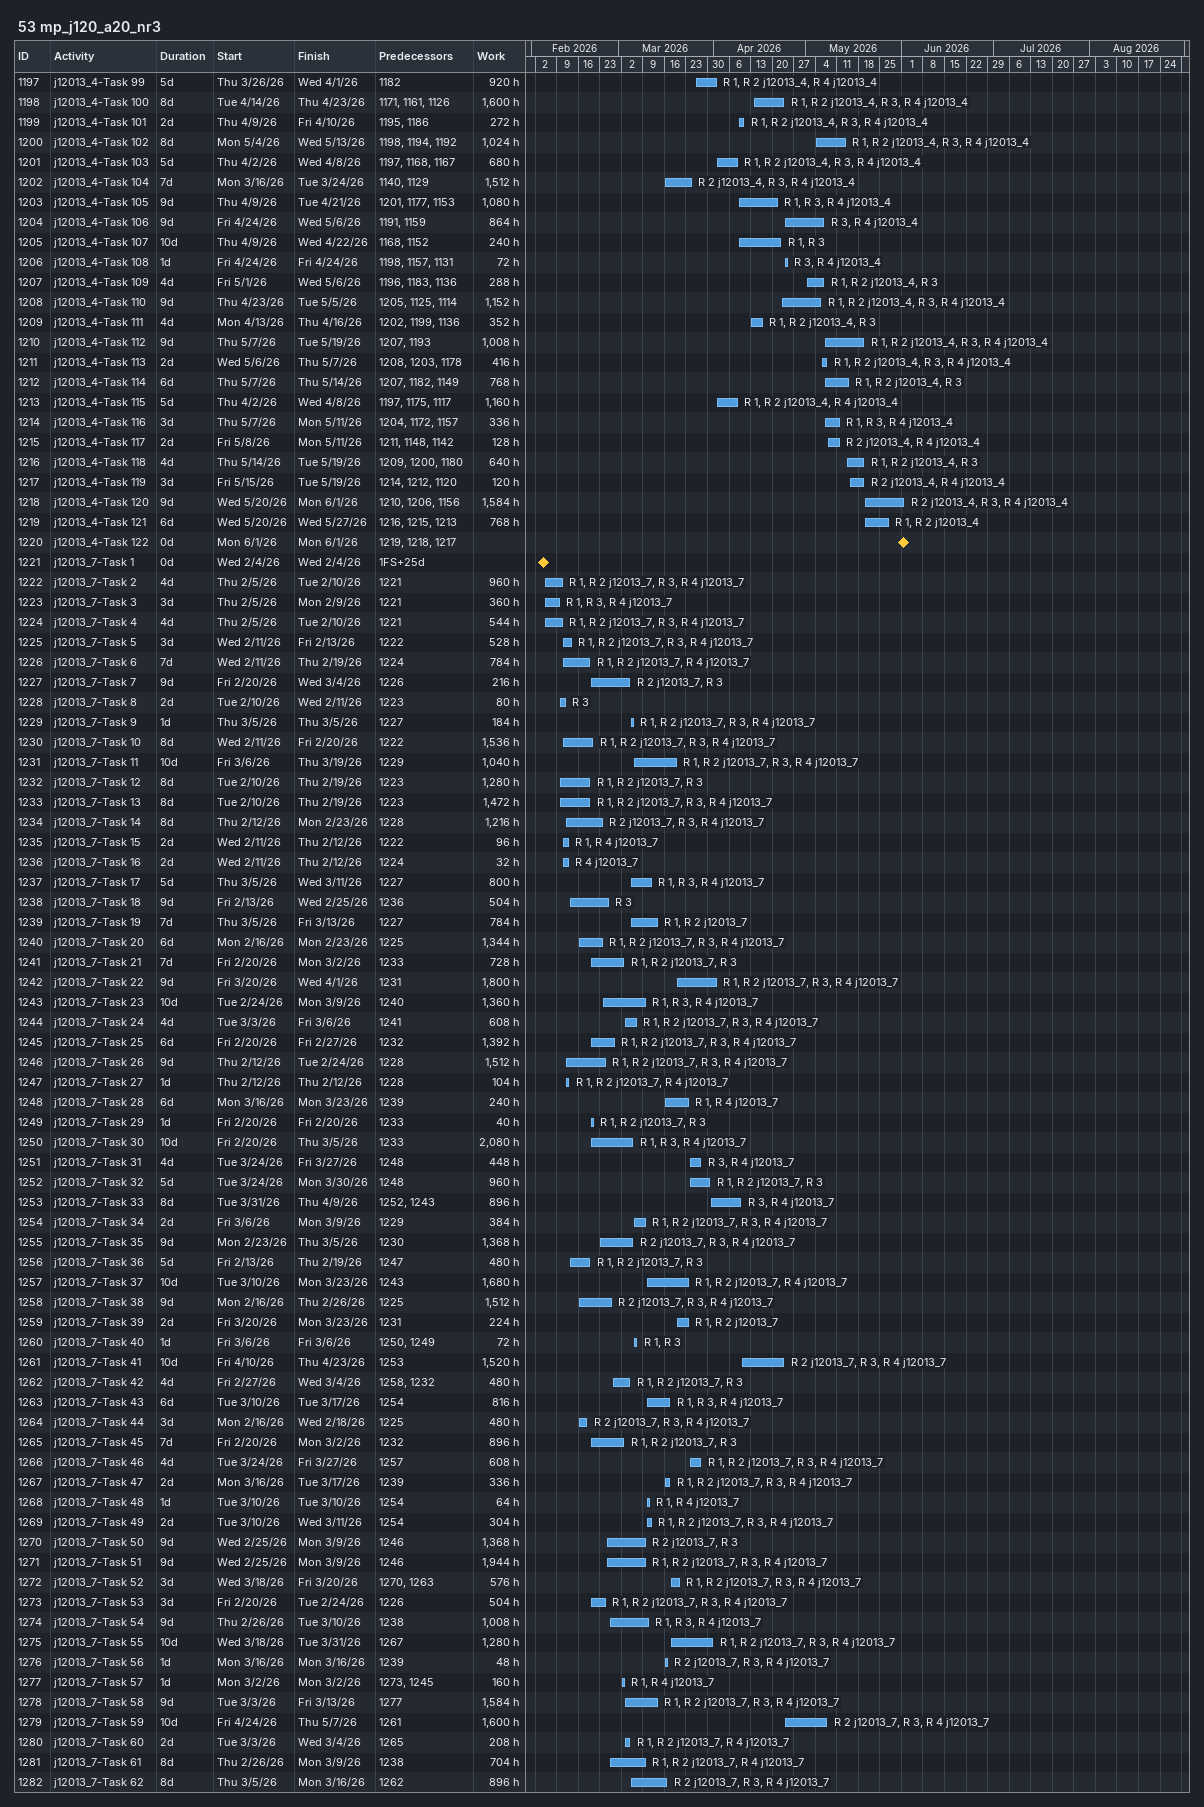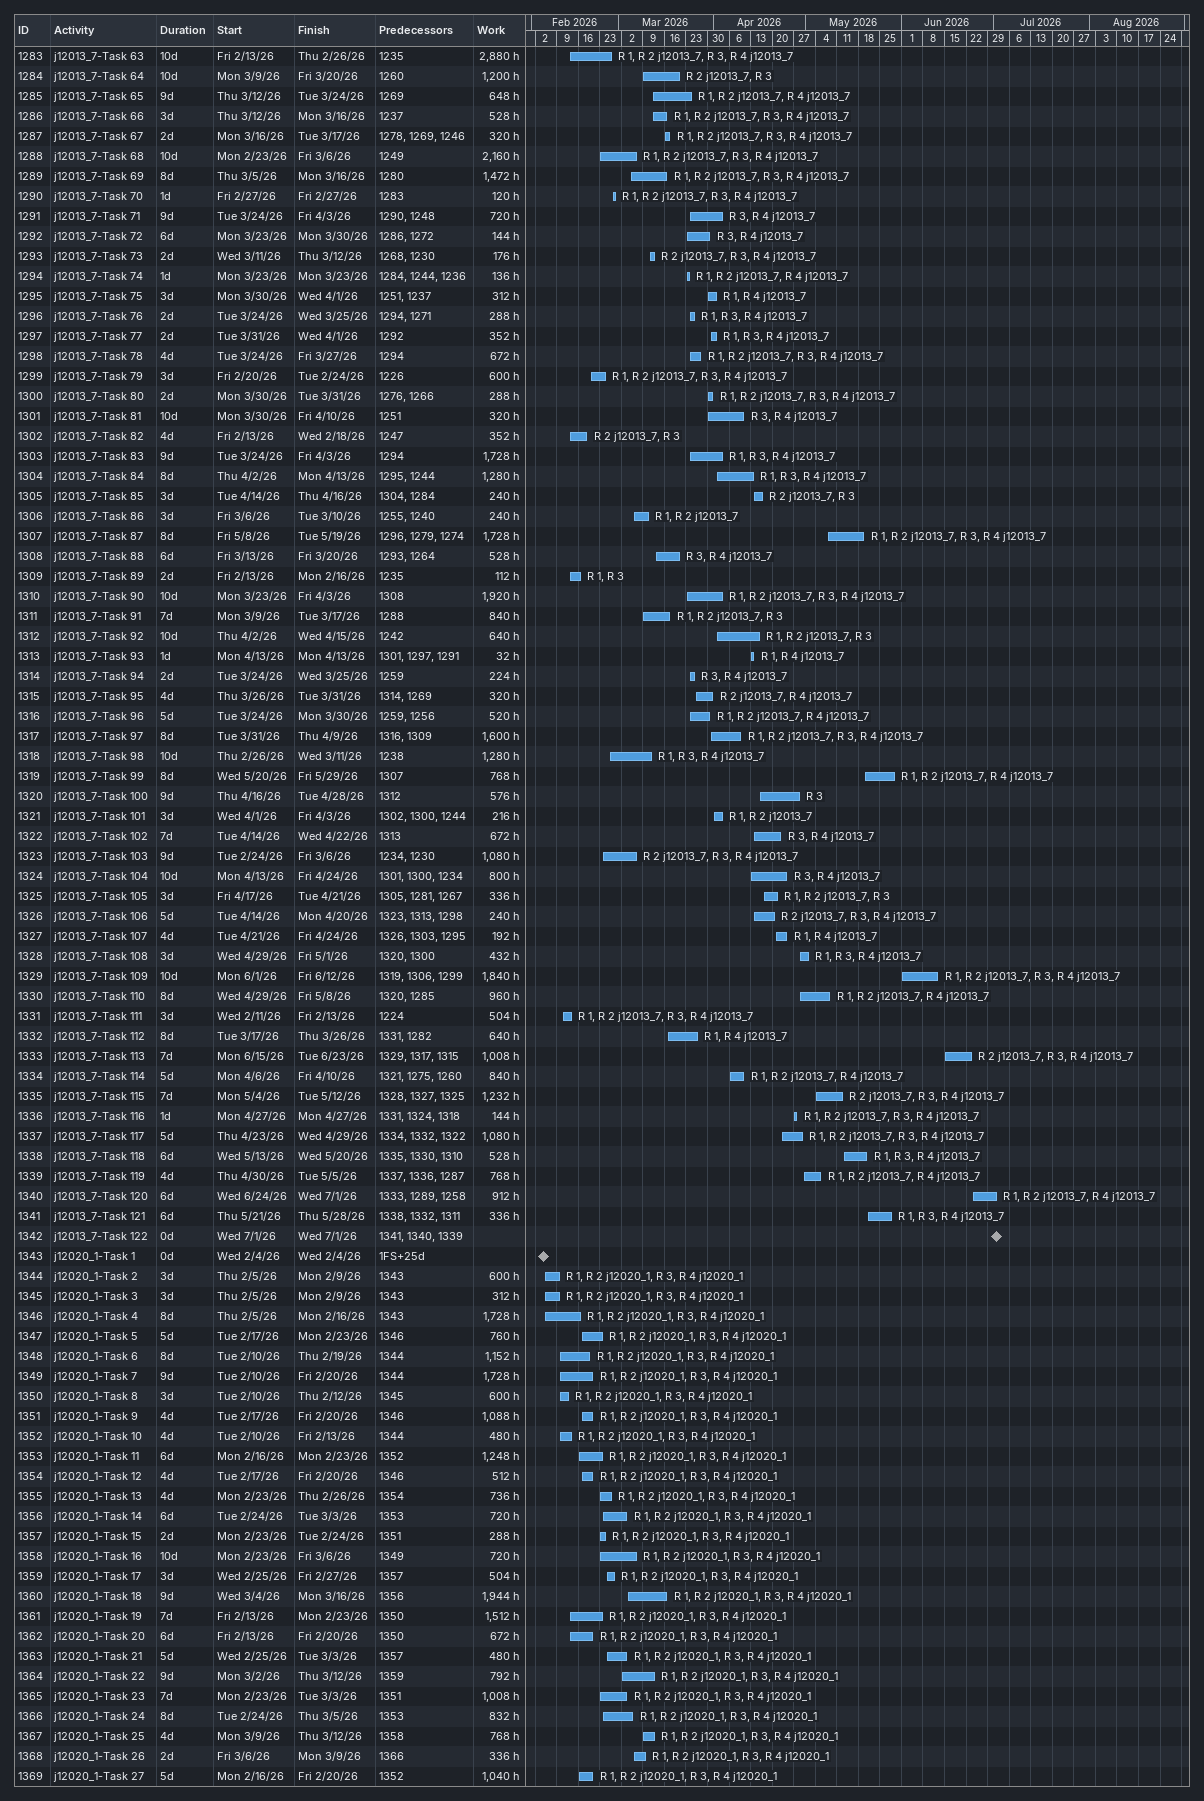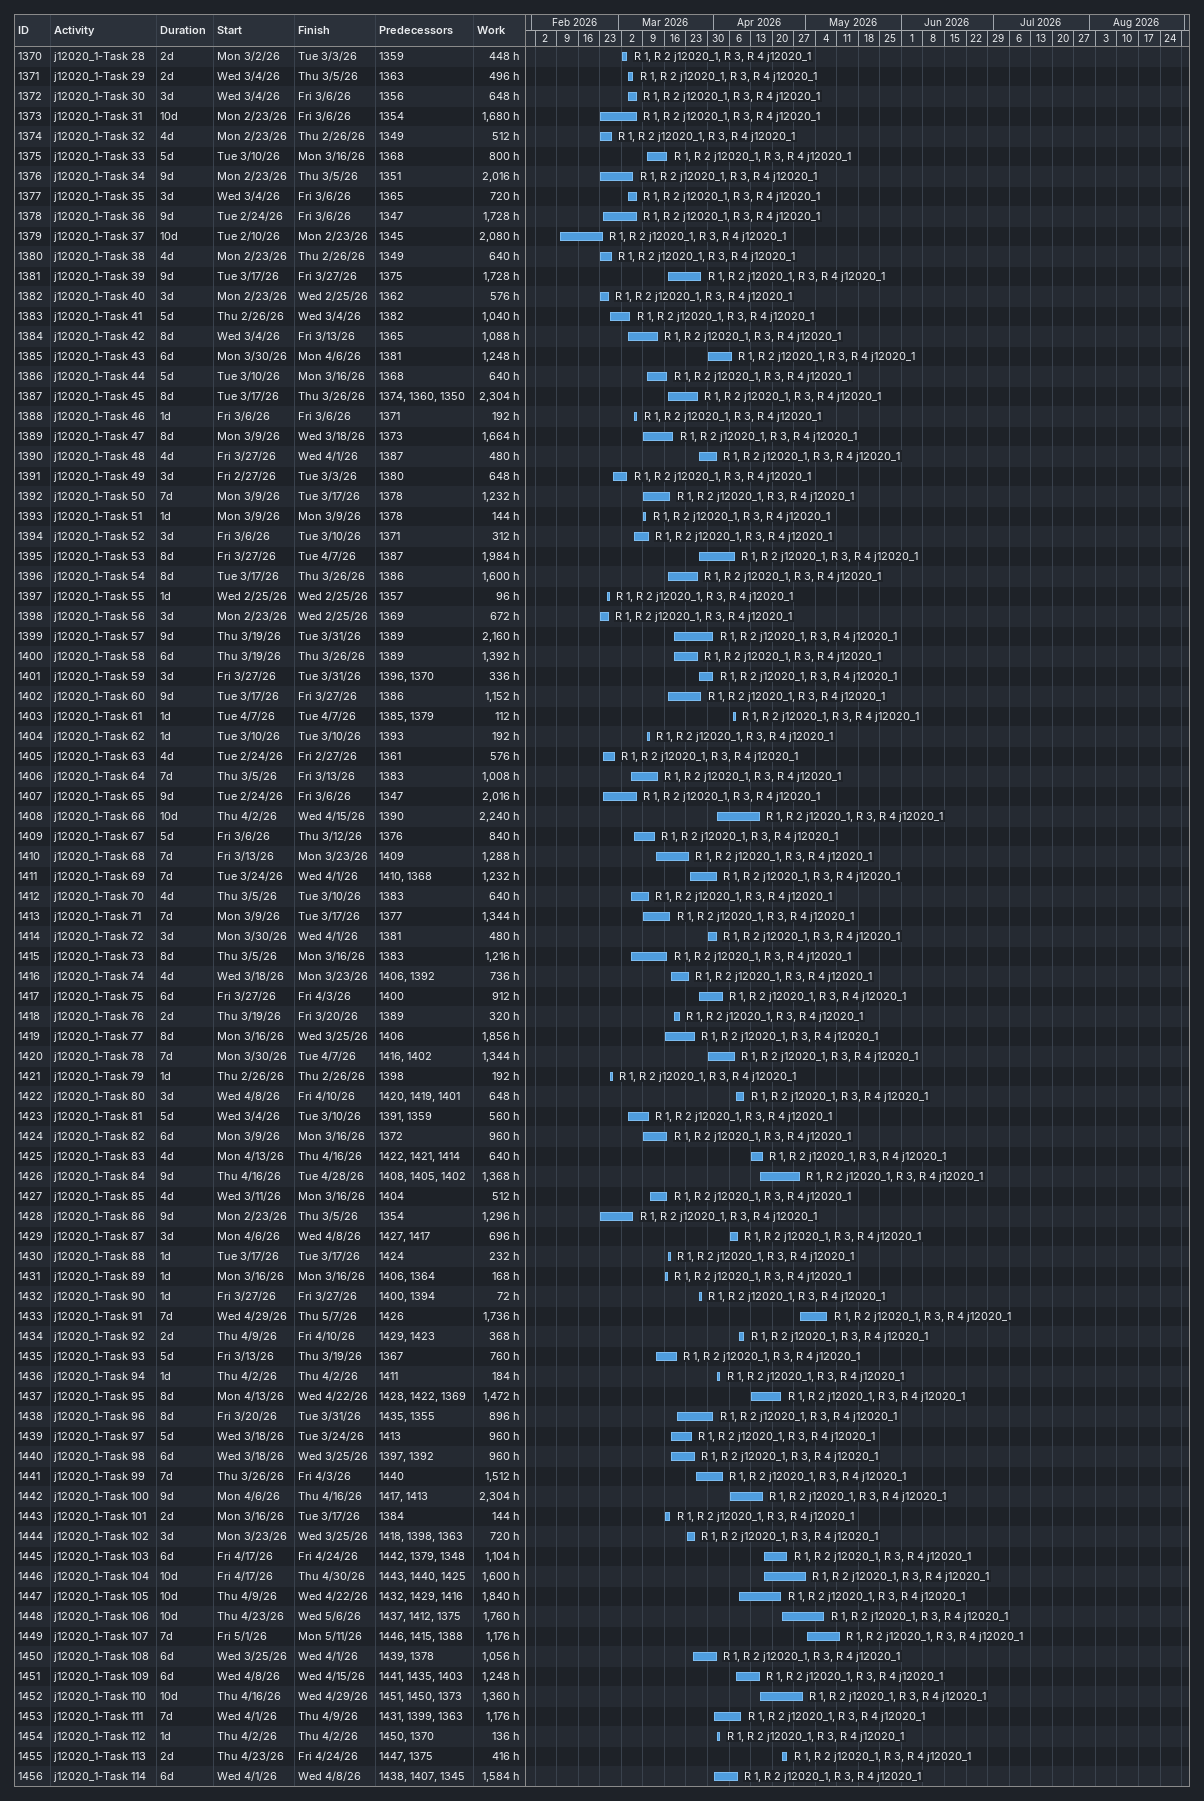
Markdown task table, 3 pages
53 mp_j120_a20_nr3

| ID | Task | Duration | Start | Finish | Predecessors | Resources | Work (h) |
|---|---|---|---|---|---|---|---|
| 1197 | j12013_4-Task 99 | 5d | 2026-03-26 | 2026-04-01 | 1182 | R 1, R 2 j12013_4, R 4 j12013_4 | 920 |
| 1198 | j12013_4-Task 100 | 8d | 2026-04-14 | 2026-04-23 | 1171, 1161, 1126 | R 1, R 2 j12013_4, R 3, R 4 j12013_4 | 1600 |
| 1199 | j12013_4-Task 101 | 2d | 2026-04-09 | 2026-04-10 | 1195, 1186 | R 1, R 2 j12013_4, R 3, R 4 j12013_4 | 272 |
| 1200 | j12013_4-Task 102 | 8d | 2026-05-04 | 2026-05-13 | 1198, 1194, 1192 | R 1, R 2 j12013_4, R 3, R 4 j12013_4 | 1024 |
| 1201 | j12013_4-Task 103 | 5d | 2026-04-02 | 2026-04-08 | 1197, 1168, 1167 | R 1, R 2 j12013_4, R 3, R 4 j12013_4 | 680 |
| 1202 | j12013_4-Task 104 | 7d | 2026-03-16 | 2026-03-24 | 1140, 1129 | R 2 j12013_4, R 3, R 4 j12013_4 | 1512 |
| 1203 | j12013_4-Task 105 | 9d | 2026-04-09 | 2026-04-21 | 1201, 1177, 1153 | R 1, R 3, R 4 j12013_4 | 1080 |
| 1204 | j12013_4-Task 106 | 9d | 2026-04-24 | 2026-05-06 | 1191, 1159 | R 3, R 4 j12013_4 | 864 |
| 1205 | j12013_4-Task 107 | 10d | 2026-04-09 | 2026-04-22 | 1168, 1152 | R 1, R 3 | 240 |
| 1206 | j12013_4-Task 108 | 1d | 2026-04-24 | 2026-04-24 | 1198, 1157, 1131 | R 3, R 4 j12013_4 | 72 |
| 1207 | j12013_4-Task 109 | 4d | 2026-05-01 | 2026-05-06 | 1196, 1183, 1136 | R 1, R 2 j12013_4, R 3 | 288 |
| 1208 | j12013_4-Task 110 | 9d | 2026-04-23 | 2026-05-05 | 1205, 1125, 1114 | R 1, R 2 j12013_4, R 3, R 4 j12013_4 | 1152 |
| 1209 | j12013_4-Task 111 | 4d | 2026-04-13 | 2026-04-16 | 1202, 1199, 1136 | R 1, R 2 j12013_4, R 3 | 352 |
| 1210 | j12013_4-Task 112 | 9d | 2026-05-07 | 2026-05-19 | 1207, 1193 | R 1, R 2 j12013_4, R 3, R 4 j12013_4 | 1008 |
| 1211 | j12013_4-Task 113 | 2d | 2026-05-06 | 2026-05-07 | 1208, 1203, 1178 | R 1, R 2 j12013_4, R 3, R 4 j12013_4 | 416 |
| 1212 | j12013_4-Task 114 | 6d | 2026-05-07 | 2026-05-14 | 1207, 1182, 1149 | R 1, R 2 j12013_4, R 3 | 768 |
| 1213 | j12013_4-Task 115 | 5d | 2026-04-02 | 2026-04-08 | 1197, 1175, 1117 | R 1, R 2 j12013_4, R 4 j12013_4 | 1160 |
| 1214 | j12013_4-Task 116 | 3d | 2026-05-07 | 2026-05-11 | 1204, 1172, 1157 | R 1, R 3, R 4 j12013_4 | 336 |
| 1215 | j12013_4-Task 117 | 2d | 2026-05-08 | 2026-05-11 | 1211, 1148, 1142 | R 2 j12013_4, R 4 j12013_4 | 128 |
| 1216 | j12013_4-Task 118 | 4d | 2026-05-14 | 2026-05-19 | 1209, 1200, 1180 | R 1, R 2 j12013_4, R 3 | 640 |
| 1217 | j12013_4-Task 119 | 3d | 2026-05-15 | 2026-05-19 | 1214, 1212, 1120 | R 2 j12013_4, R 4 j12013_4 | 120 |
| 1218 | j12013_4-Task 120 | 9d | 2026-05-20 | 2026-06-01 | 1210, 1206, 1156 | R 2 j12013_4, R 3, R 4 j12013_4 | 1584 |
| 1219 | j12013_4-Task 121 | 6d | 2026-05-20 | 2026-05-27 | 1216, 1215, 1213 | R 1, R 2 j12013_4 | 768 |
| 1220 | j12013_4-Task 122 | 0d | 2026-06-01 | 2026-06-01 | 1219, 1218, 1217 |  |  |
| 1221 | j12013_7-Task 1 | 0d | 2026-02-04 | 2026-02-04 | 1FS+25d |  |  |
| 1222 | j12013_7-Task 2 | 4d | 2026-02-05 | 2026-02-10 | 1221 | R 1, R 2 j12013_7, R 3, R 4 j12013_7 | 960 |
| 1223 | j12013_7-Task 3 | 3d | 2026-02-05 | 2026-02-09 | 1221 | R 1, R 3, R 4 j12013_7 | 360 |
| 1224 | j12013_7-Task 4 | 4d | 2026-02-05 | 2026-02-10 | 1221 | R 1, R 2 j12013_7, R 3, R 4 j12013_7 | 544 |
| 1225 | j12013_7-Task 5 | 3d | 2026-02-11 | 2026-02-13 | 1222 | R 1, R 2 j12013_7, R 3, R 4 j12013_7 | 528 |
| 1226 | j12013_7-Task 6 | 7d | 2026-02-11 | 2026-02-19 | 1224 | R 1, R 2 j12013_7, R 4 j12013_7 | 784 |
| 1227 | j12013_7-Task 7 | 9d | 2026-02-20 | 2026-03-04 | 1226 | R 2 j12013_7, R 3 | 216 |
| 1228 | j12013_7-Task 8 | 2d | 2026-02-10 | 2026-02-11 | 1223 | R 3 | 80 |
| 1229 | j12013_7-Task 9 | 1d | 2026-03-05 | 2026-03-05 | 1227 | R 1, R 2 j12013_7, R 3, R 4 j12013_7 | 184 |
| 1230 | j12013_7-Task 10 | 8d | 2026-02-11 | 2026-02-20 | 1222 | R 1, R 2 j12013_7, R 3, R 4 j12013_7 | 1536 |
| 1231 | j12013_7-Task 11 | 10d | 2026-03-06 | 2026-03-19 | 1229 | R 1, R 2 j12013_7, R 3, R 4 j12013_7 | 1040 |
| 1232 | j12013_7-Task 12 | 8d | 2026-02-10 | 2026-02-19 | 1223 | R 1, R 2 j12013_7, R 3 | 1280 |
| 1233 | j12013_7-Task 13 | 8d | 2026-02-10 | 2026-02-19 | 1223 | R 1, R 2 j12013_7, R 3, R 4 j12013_7 | 1472 |
| 1234 | j12013_7-Task 14 | 8d | 2026-02-12 | 2026-02-23 | 1228 | R 2 j12013_7, R 3, R 4 j12013_7 | 1216 |
| 1235 | j12013_7-Task 15 | 2d | 2026-02-11 | 2026-02-12 | 1222 | R 1, R 4 j12013_7 | 96 |
| 1236 | j12013_7-Task 16 | 2d | 2026-02-11 | 2026-02-12 | 1224 | R 4 j12013_7 | 32 |
| 1237 | j12013_7-Task 17 | 5d | 2026-03-05 | 2026-03-11 | 1227 | R 1, R 3, R 4 j12013_7 | 800 |
| 1238 | j12013_7-Task 18 | 9d | 2026-02-13 | 2026-02-25 | 1236 | R 3 | 504 |
| 1239 | j12013_7-Task 19 | 7d | 2026-03-05 | 2026-03-13 | 1227 | R 1, R 2 j12013_7 | 784 |
| 1240 | j12013_7-Task 20 | 6d | 2026-02-16 | 2026-02-23 | 1225 | R 1, R 2 j12013_7, R 3, R 4 j12013_7 | 1344 |
| 1241 | j12013_7-Task 21 | 7d | 2026-02-20 | 2026-03-02 | 1233 | R 1, R 2 j12013_7, R 3 | 728 |
| 1242 | j12013_7-Task 22 | 9d | 2026-03-20 | 2026-04-01 | 1231 | R 1, R 2 j12013_7, R 3, R 4 j12013_7 | 1800 |
| 1243 | j12013_7-Task 23 | 10d | 2026-02-24 | 2026-03-09 | 1240 | R 1, R 3, R 4 j12013_7 | 1360 |
| 1244 | j12013_7-Task 24 | 4d | 2026-03-03 | 2026-03-06 | 1241 | R 1, R 2 j12013_7, R 3, R 4 j12013_7 | 608 |
| 1245 | j12013_7-Task 25 | 6d | 2026-02-20 | 2026-02-27 | 1232 | R 1, R 2 j12013_7, R 3, R 4 j12013_7 | 1392 |
| 1246 | j12013_7-Task 26 | 9d | 2026-02-12 | 2026-02-24 | 1228 | R 1, R 2 j12013_7, R 3, R 4 j12013_7 | 1512 |
| 1247 | j12013_7-Task 27 | 1d | 2026-02-12 | 2026-02-12 | 1228 | R 1, R 2 j12013_7, R 4 j12013_7 | 104 |
| 1248 | j12013_7-Task 28 | 6d | 2026-03-16 | 2026-03-23 | 1239 | R 1, R 4 j12013_7 | 240 |
| 1249 | j12013_7-Task 29 | 1d | 2026-02-20 | 2026-02-20 | 1233 | R 1, R 2 j12013_7, R 3 | 40 |
| 1250 | j12013_7-Task 30 | 10d | 2026-02-20 | 2026-03-05 | 1233 | R 1, R 3, R 4 j12013_7 | 2080 |
| 1251 | j12013_7-Task 31 | 4d | 2026-03-24 | 2026-03-27 | 1248 | R 3, R 4 j12013_7 | 448 |
| 1252 | j12013_7-Task 32 | 5d | 2026-03-24 | 2026-03-30 | 1248 | R 1, R 2 j12013_7, R 3 | 960 |
| 1253 | j12013_7-Task 33 | 8d | 2026-03-31 | 2026-04-09 | 1252, 1243 | R 3, R 4 j12013_7 | 896 |
| 1254 | j12013_7-Task 34 | 2d | 2026-03-06 | 2026-03-09 | 1229 | R 1, R 2 j12013_7, R 3, R 4 j12013_7 | 384 |
| 1255 | j12013_7-Task 35 | 9d | 2026-02-23 | 2026-03-05 | 1230 | R 2 j12013_7, R 3, R 4 j12013_7 | 1368 |
| 1256 | j12013_7-Task 36 | 5d | 2026-02-13 | 2026-02-19 | 1247 | R 1, R 2 j12013_7, R 3 | 480 |
| 1257 | j12013_7-Task 37 | 10d | 2026-03-10 | 2026-03-23 | 1243 | R 1, R 2 j12013_7, R 4 j12013_7 | 1680 |
| 1258 | j12013_7-Task 38 | 9d | 2026-02-16 | 2026-02-26 | 1225 | R 2 j12013_7, R 3, R 4 j12013_7 | 1512 |
| 1259 | j12013_7-Task 39 | 2d | 2026-03-20 | 2026-03-23 | 1231 | R 1, R 2 j12013_7 | 224 |
| 1260 | j12013_7-Task 40 | 1d | 2026-03-06 | 2026-03-06 | 1250, 1249 | R 1, R 3 | 72 |
| 1261 | j12013_7-Task 41 | 10d | 2026-04-10 | 2026-04-23 | 1253 | R 2 j12013_7, R 3, R 4 j12013_7 | 1520 |
| 1262 | j12013_7-Task 42 | 4d | 2026-02-27 | 2026-03-04 | 1258, 1232 | R 1, R 2 j12013_7, R 3 | 480 |
| 1263 | j12013_7-Task 43 | 6d | 2026-03-10 | 2026-03-17 | 1254 | R 1, R 3, R 4 j12013_7 | 816 |
| 1264 | j12013_7-Task 44 | 3d | 2026-02-16 | 2026-02-18 | 1225 | R 2 j12013_7, R 3, R 4 j12013_7 | 480 |
| 1265 | j12013_7-Task 45 | 7d | 2026-02-20 | 2026-03-02 | 1232 | R 1, R 2 j12013_7, R 3 | 896 |
| 1266 | j12013_7-Task 46 | 4d | 2026-03-24 | 2026-03-27 | 1257 | R 1, R 2 j12013_7, R 3, R 4 j12013_7 | 608 |
| 1267 | j12013_7-Task 47 | 2d | 2026-03-16 | 2026-03-17 | 1239 | R 1, R 2 j12013_7, R 3, R 4 j12013_7 | 336 |
| 1268 | j12013_7-Task 48 | 1d | 2026-03-10 | 2026-03-10 | 1254 | R 1, R 4 j12013_7 | 64 |
| 1269 | j12013_7-Task 49 | 2d | 2026-03-10 | 2026-03-11 | 1254 | R 1, R 2 j12013_7, R 3, R 4 j12013_7 | 304 |
| 1270 | j12013_7-Task 50 | 9d | 2026-02-25 | 2026-03-09 | 1246 | R 2 j12013_7, R 3 | 1368 |
| 1271 | j12013_7-Task 51 | 9d | 2026-02-25 | 2026-03-09 | 1246 | R 1, R 2 j12013_7, R 3, R 4 j12013_7 | 1944 |
| 1272 | j12013_7-Task 52 | 3d | 2026-03-18 | 2026-03-20 | 1270, 1263 | R 1, R 2 j12013_7, R 3, R 4 j12013_7 | 576 |
| 1273 | j12013_7-Task 53 | 3d | 2026-02-20 | 2026-02-24 | 1226 | R 1, R 2 j12013_7, R 3, R 4 j12013_7 | 504 |
| 1274 | j12013_7-Task 54 | 9d | 2026-02-26 | 2026-03-10 | 1238 | R 1, R 3, R 4 j12013_7 | 1008 |
| 1275 | j12013_7-Task 55 | 10d | 2026-03-18 | 2026-03-31 | 1267 | R 1, R 2 j12013_7, R 3, R 4 j12013_7 | 1280 |
| 1276 | j12013_7-Task 56 | 1d | 2026-03-16 | 2026-03-16 | 1239 | R 2 j12013_7, R 3, R 4 j12013_7 | 48 |
| 1277 | j12013_7-Task 57 | 1d | 2026-03-02 | 2026-03-02 | 1273, 1245 | R 1, R 4 j12013_7 | 160 |
| 1278 | j12013_7-Task 58 | 9d | 2026-03-03 | 2026-03-13 | 1277 | R 1, R 2 j12013_7, R 3, R 4 j12013_7 | 1584 |
| 1279 | j12013_7-Task 59 | 10d | 2026-04-24 | 2026-05-07 | 1261 | R 2 j12013_7, R 3, R 4 j12013_7 | 1600 |
| 1280 | j12013_7-Task 60 | 2d | 2026-03-03 | 2026-03-04 | 1265 | R 1, R 2 j12013_7, R 4 j12013_7 | 208 |
| 1281 | j12013_7-Task 61 | 8d | 2026-02-26 | 2026-03-09 | 1238 | R 1, R 2 j12013_7, R 4 j12013_7 | 704 |
| 1282 | j12013_7-Task 62 | 8d | 2026-03-05 | 2026-03-16 | 1262 | R 2 j12013_7, R 3, R 4 j12013_7 | 896 |
| 1283 | j12013_7-Task 63 | 10d | 2026-02-13 | 2026-02-26 | 1235 | R 1, R 2 j12013_7, R 3, R 4 j12013_7 | 2880 |
| 1284 | j12013_7-Task 64 | 10d | 2026-03-09 | 2026-03-20 | 1260 | R 2 j12013_7, R 3 | 1200 |
| 1285 | j12013_7-Task 65 | 9d | 2026-03-12 | 2026-03-24 | 1269 | R 1, R 2 j12013_7, R 4 j12013_7 | 648 |
| 1286 | j12013_7-Task 66 | 3d | 2026-03-12 | 2026-03-16 | 1237 | R 1, R 2 j12013_7, R 3, R 4 j12013_7 | 528 |
| 1287 | j12013_7-Task 67 | 2d | 2026-03-16 | 2026-03-17 | 1278, 1269, 1246 | R 1, R 2 j12013_7, R 3, R 4 j12013_7 | 320 |
| 1288 | j12013_7-Task 68 | 10d | 2026-02-23 | 2026-03-06 | 1249 | R 1, R 2 j12013_7, R 3, R 4 j12013_7 | 2160 |
| 1289 | j12013_7-Task 69 | 8d | 2026-03-05 | 2026-03-16 | 1280 | R 1, R 2 j12013_7, R 3, R 4 j12013_7 | 1472 |
| 1290 | j12013_7-Task 70 | 1d | 2026-02-27 | 2026-02-27 | 1283 | R 1, R 2 j12013_7, R 3, R 4 j12013_7 | 120 |
| 1291 | j12013_7-Task 71 | 9d | 2026-03-24 | 2026-04-03 | 1290, 1248 | R 3, R 4 j12013_7 | 720 |
| 1292 | j12013_7-Task 72 | 6d | 2026-03-23 | 2026-03-30 | 1286, 1272 | R 3, R 4 j12013_7 | 144 |
| 1293 | j12013_7-Task 73 | 2d | 2026-03-11 | 2026-03-12 | 1268, 1230 | R 2 j12013_7, R 3, R 4 j12013_7 | 176 |
| 1294 | j12013_7-Task 74 | 1d | 2026-03-23 | 2026-03-23 | 1284, 1244, 1236 | R 1, R 2 j12013_7, R 4 j12013_7 | 136 |
| 1295 | j12013_7-Task 75 | 3d | 2026-03-30 | 2026-04-01 | 1251, 1237 | R 1, R 4 j12013_7 | 312 |
| 1296 | j12013_7-Task 76 | 2d | 2026-03-24 | 2026-03-25 | 1294, 1271 | R 1, R 3, R 4 j12013_7 | 288 |
| 1297 | j12013_7-Task 77 | 2d | 2026-03-31 | 2026-04-01 | 1292 | R 1, R 3, R 4 j12013_7 | 352 |
| 1298 | j12013_7-Task 78 | 4d | 2026-03-24 | 2026-03-27 | 1294 | R 1, R 2 j12013_7, R 3, R 4 j12013_7 | 672 |
| 1299 | j12013_7-Task 79 | 3d | 2026-02-20 | 2026-02-24 | 1226 | R 1, R 2 j12013_7, R 3, R 4 j12013_7 | 600 |
| 1300 | j12013_7-Task 80 | 2d | 2026-03-30 | 2026-03-31 | 1276, 1266 | R 1, R 2 j12013_7, R 3, R 4 j12013_7 | 288 |
| 1301 | j12013_7-Task 81 | 10d | 2026-03-30 | 2026-04-10 | 1251 | R 3, R 4 j12013_7 | 320 |
| 1302 | j12013_7-Task 82 | 4d | 2026-02-13 | 2026-02-18 | 1247 | R 2 j12013_7, R 3 | 352 |
| 1303 | j12013_7-Task 83 | 9d | 2026-03-24 | 2026-04-03 | 1294 | R 1, R 3, R 4 j12013_7 | 1728 |
| 1304 | j12013_7-Task 84 | 8d | 2026-04-02 | 2026-04-13 | 1295, 1244 | R 1, R 3, R 4 j12013_7 | 1280 |
| 1305 | j12013_7-Task 85 | 3d | 2026-04-14 | 2026-04-16 | 1304, 1284 | R 2 j12013_7, R 3 | 240 |
| 1306 | j12013_7-Task 86 | 3d | 2026-03-06 | 2026-03-10 | 1255, 1240 | R 1, R 2 j12013_7 | 240 |
| 1307 | j12013_7-Task 87 | 8d | 2026-05-08 | 2026-05-19 | 1296, 1279, 1274 | R 1, R 2 j12013_7, R 3, R 4 j12013_7 | 1728 |
| 1308 | j12013_7-Task 88 | 6d | 2026-03-13 | 2026-03-20 | 1293, 1264 | R 3, R 4 j12013_7 | 528 |
| 1309 | j12013_7-Task 89 | 2d | 2026-02-13 | 2026-02-16 | 1235 | R 1, R 3 | 112 |
| 1310 | j12013_7-Task 90 | 10d | 2026-03-23 | 2026-04-03 | 1308 | R 1, R 2 j12013_7, R 3, R 4 j12013_7 | 1920 |
| 1311 | j12013_7-Task 91 | 7d | 2026-03-09 | 2026-03-17 | 1288 | R 1, R 2 j12013_7, R 3 | 840 |
| 1312 | j12013_7-Task 92 | 10d | 2026-04-02 | 2026-04-15 | 1242 | R 1, R 2 j12013_7, R 3 | 640 |
| 1313 | j12013_7-Task 93 | 1d | 2026-04-13 | 2026-04-13 | 1301, 1297, 1291 | R 1, R 4 j12013_7 | 32 |
| 1314 | j12013_7-Task 94 | 2d | 2026-03-24 | 2026-03-25 | 1259 | R 3, R 4 j12013_7 | 224 |
| 1315 | j12013_7-Task 95 | 4d | 2026-03-26 | 2026-03-31 | 1314, 1269 | R 2 j12013_7, R 4 j12013_7 | 320 |
| 1316 | j12013_7-Task 96 | 5d | 2026-03-24 | 2026-03-30 | 1259, 1256 | R 1, R 2 j12013_7, R 4 j12013_7 | 520 |
| 1317 | j12013_7-Task 97 | 8d | 2026-03-31 | 2026-04-09 | 1316, 1309 | R 1, R 2 j12013_7, R 3, R 4 j12013_7 | 1600 |
| 1318 | j12013_7-Task 98 | 10d | 2026-02-26 | 2026-03-11 | 1238 | R 1, R 3, R 4 j12013_7 | 1280 |
| 1319 | j12013_7-Task 99 | 8d | 2026-05-20 | 2026-05-29 | 1307 | R 1, R 2 j12013_7, R 4 j12013_7 | 768 |
| 1320 | j12013_7-Task 100 | 9d | 2026-04-16 | 2026-04-28 | 1312 | R 3 | 576 |
| 1321 | j12013_7-Task 101 | 3d | 2026-04-01 | 2026-04-03 | 1302, 1300, 1244 | R 1, R 2 j12013_7 | 216 |
| 1322 | j12013_7-Task 102 | 7d | 2026-04-14 | 2026-04-22 | 1313 | R 3, R 4 j12013_7 | 672 |
| 1323 | j12013_7-Task 103 | 9d | 2026-02-24 | 2026-03-06 | 1234, 1230 | R 2 j12013_7, R 3, R 4 j12013_7 | 1080 |
| 1324 | j12013_7-Task 104 | 10d | 2026-04-13 | 2026-04-24 | 1301, 1300, 1234 | R 3, R 4 j12013_7 | 800 |
| 1325 | j12013_7-Task 105 | 3d | 2026-04-17 | 2026-04-21 | 1305, 1281, 1267 | R 1, R 2 j12013_7, R 3 | 336 |
| 1326 | j12013_7-Task 106 | 5d | 2026-04-14 | 2026-04-20 | 1323, 1313, 1298 | R 2 j12013_7, R 3, R 4 j12013_7 | 240 |
| 1327 | j12013_7-Task 107 | 4d | 2026-04-21 | 2026-04-24 | 1326, 1303, 1295 | R 1, R 4 j12013_7 | 192 |
| 1328 | j12013_7-Task 108 | 3d | 2026-04-29 | 2026-05-01 | 1320, 1300 | R 1, R 3, R 4 j12013_7 | 432 |
| 1329 | j12013_7-Task 109 | 10d | 2026-06-01 | 2026-06-12 | 1319, 1306, 1299 | R 1, R 2 j12013_7, R 3, R 4 j12013_7 | 1840 |
| 1330 | j12013_7-Task 110 | 8d | 2026-04-29 | 2026-05-08 | 1320, 1285 | R 1, R 2 j12013_7, R 4 j12013_7 | 960 |
| 1331 | j12013_7-Task 111 | 3d | 2026-02-11 | 2026-02-13 | 1224 | R 1, R 2 j12013_7, R 3, R 4 j12013_7 | 504 |
| 1332 | j12013_7-Task 112 | 8d | 2026-03-17 | 2026-03-26 | 1331, 1282 | R 1, R 4 j12013_7 | 640 |
| 1333 | j12013_7-Task 113 | 7d | 2026-06-15 | 2026-06-23 | 1329, 1317, 1315 | R 2 j12013_7, R 3, R 4 j12013_7 | 1008 |
| 1334 | j12013_7-Task 114 | 5d | 2026-04-06 | 2026-04-10 | 1321, 1275, 1260 | R 1, R 2 j12013_7, R 4 j12013_7 | 840 |
| 1335 | j12013_7-Task 115 | 7d | 2026-05-04 | 2026-05-12 | 1328, 1327, 1325 | R 2 j12013_7, R 3, R 4 j12013_7 | 1232 |
| 1336 | j12013_7-Task 116 | 1d | 2026-04-27 | 2026-04-27 | 1331, 1324, 1318 | R 1, R 2 j12013_7, R 3, R 4 j12013_7 | 144 |
| 1337 | j12013_7-Task 117 | 5d | 2026-04-23 | 2026-04-29 | 1334, 1332, 1322 | R 1, R 2 j12013_7, R 3, R 4 j12013_7 | 1080 |
| 1338 | j12013_7-Task 118 | 6d | 2026-05-13 | 2026-05-20 | 1335, 1330, 1310 | R 1, R 3, R 4 j12013_7 | 528 |
| 1339 | j12013_7-Task 119 | 4d | 2026-04-30 | 2026-05-05 | 1337, 1336, 1287 | R 1, R 2 j12013_7, R 4 j12013_7 | 768 |
| 1340 | j12013_7-Task 120 | 6d | 2026-06-24 | 2026-07-01 | 1333, 1289, 1258 | R 1, R 2 j12013_7, R 4 j12013_7 | 912 |
| 1341 | j12013_7-Task 121 | 6d | 2026-05-21 | 2026-05-28 | 1338, 1332, 1311 | R 1, R 3, R 4 j12013_7 | 336 |
| 1342 | j12013_7-Task 122 | 0d | 2026-07-01 | 2026-07-01 | 1341, 1340, 1339 |  |  |
| 1343 | j12020_1-Task 1 | 0d | 2026-02-04 | 2026-02-04 | 1FS+25d |  |  |
| 1344 | j12020_1-Task 2 | 3d | 2026-02-05 | 2026-02-09 | 1343 | R 1, R 2 j12020_1, R 3, R 4 j12020_1 | 600 |
| 1345 | j12020_1-Task 3 | 3d | 2026-02-05 | 2026-02-09 | 1343 | R 1, R 2 j12020_1, R 3, R 4 j12020_1 | 312 |
| 1346 | j12020_1-Task 4 | 8d | 2026-02-05 | 2026-02-16 | 1343 | R 1, R 2 j12020_1, R 3, R 4 j12020_1 | 1728 |
| 1347 | j12020_1-Task 5 | 5d | 2026-02-17 | 2026-02-23 | 1346 | R 1, R 2 j12020_1, R 3, R 4 j12020_1 | 760 |
| 1348 | j12020_1-Task 6 | 8d | 2026-02-10 | 2026-02-19 | 1344 | R 1, R 2 j12020_1, R 3, R 4 j12020_1 | 1152 |
| 1349 | j12020_1-Task 7 | 9d | 2026-02-10 | 2026-02-20 | 1344 | R 1, R 2 j12020_1, R 3, R 4 j12020_1 | 1728 |
| 1350 | j12020_1-Task 8 | 3d | 2026-02-10 | 2026-02-12 | 1345 | R 1, R 2 j12020_1, R 3, R 4 j12020_1 | 600 |
| 1351 | j12020_1-Task 9 | 4d | 2026-02-17 | 2026-02-20 | 1346 | R 1, R 2 j12020_1, R 3, R 4 j12020_1 | 1088 |
| 1352 | j12020_1-Task 10 | 4d | 2026-02-10 | 2026-02-13 | 1344 | R 1, R 2 j12020_1, R 3, R 4 j12020_1 | 480 |
| 1353 | j12020_1-Task 11 | 6d | 2026-02-16 | 2026-02-23 | 1352 | R 1, R 2 j12020_1, R 3, R 4 j12020_1 | 1248 |
| 1354 | j12020_1-Task 12 | 4d | 2026-02-17 | 2026-02-20 | 1346 | R 1, R 2 j12020_1, R 3, R 4 j12020_1 | 512 |
| 1355 | j12020_1-Task 13 | 4d | 2026-02-23 | 2026-02-26 | 1354 | R 1, R 2 j12020_1, R 3, R 4 j12020_1 | 736 |
| 1356 | j12020_1-Task 14 | 6d | 2026-02-24 | 2026-03-03 | 1353 | R 1, R 2 j12020_1, R 3, R 4 j12020_1 | 720 |
| 1357 | j12020_1-Task 15 | 2d | 2026-02-23 | 2026-02-24 | 1351 | R 1, R 2 j12020_1, R 3, R 4 j12020_1 | 288 |
| 1358 | j12020_1-Task 16 | 10d | 2026-02-23 | 2026-03-06 | 1349 | R 1, R 2 j12020_1, R 3, R 4 j12020_1 | 720 |
| 1359 | j12020_1-Task 17 | 3d | 2026-02-25 | 2026-02-27 | 1357 | R 1, R 2 j12020_1, R 3, R 4 j12020_1 | 504 |
| 1360 | j12020_1-Task 18 | 9d | 2026-03-04 | 2026-03-16 | 1356 | R 1, R 2 j12020_1, R 3, R 4 j12020_1 | 1944 |
| 1361 | j12020_1-Task 19 | 7d | 2026-02-13 | 2026-02-23 | 1350 | R 1, R 2 j12020_1, R 3, R 4 j12020_1 | 1512 |
| 1362 | j12020_1-Task 20 | 6d | 2026-02-13 | 2026-02-20 | 1350 | R 1, R 2 j12020_1, R 3, R 4 j12020_1 | 672 |
| 1363 | j12020_1-Task 21 | 5d | 2026-02-25 | 2026-03-03 | 1357 | R 1, R 2 j12020_1, R 3, R 4 j12020_1 | 480 |
| 1364 | j12020_1-Task 22 | 9d | 2026-03-02 | 2026-03-12 | 1359 | R 1, R 2 j12020_1, R 3, R 4 j12020_1 | 792 |
| 1365 | j12020_1-Task 23 | 7d | 2026-02-23 | 2026-03-03 | 1351 | R 1, R 2 j12020_1, R 3, R 4 j12020_1 | 1008 |
| 1366 | j12020_1-Task 24 | 8d | 2026-02-24 | 2026-03-05 | 1353 | R 1, R 2 j12020_1, R 3, R 4 j12020_1 | 832 |
| 1367 | j12020_1-Task 25 | 4d | 2026-03-09 | 2026-03-12 | 1358 | R 1, R 2 j12020_1, R 3, R 4 j12020_1 | 768 |
| 1368 | j12020_1-Task 26 | 2d | 2026-03-06 | 2026-03-09 | 1366 | R 1, R 2 j12020_1, R 3, R 4 j12020_1 | 336 |
| 1369 | j12020_1-Task 27 | 5d | 2026-02-16 | 2026-02-20 | 1352 | R 1, R 2 j12020_1, R 3, R 4 j12020_1 | 1040 |
| 1370 | j12020_1-Task 28 | 2d | 2026-03-02 | 2026-03-03 | 1359 | R 1, R 2 j12020_1, R 3, R 4 j12020_1 | 448 |
| 1371 | j12020_1-Task 29 | 2d | 2026-03-04 | 2026-03-05 | 1363 | R 1, R 2 j12020_1, R 3, R 4 j12020_1 | 496 |
| 1372 | j12020_1-Task 30 | 3d | 2026-03-04 | 2026-03-06 | 1356 | R 1, R 2 j12020_1, R 3, R 4 j12020_1 | 648 |
| 1373 | j12020_1-Task 31 | 10d | 2026-02-23 | 2026-03-06 | 1354 | R 1, R 2 j12020_1, R 3, R 4 j12020_1 | 1680 |
| 1374 | j12020_1-Task 32 | 4d | 2026-02-23 | 2026-02-26 | 1349 | R 1, R 2 j12020_1, R 3, R 4 j12020_1 | 512 |
| 1375 | j12020_1-Task 33 | 5d | 2026-03-10 | 2026-03-16 | 1368 | R 1, R 2 j12020_1, R 3, R 4 j12020_1 | 800 |
| 1376 | j12020_1-Task 34 | 9d | 2026-02-23 | 2026-03-05 | 1351 | R 1, R 2 j12020_1, R 3, R 4 j12020_1 | 2016 |
| 1377 | j12020_1-Task 35 | 3d | 2026-03-04 | 2026-03-06 | 1365 | R 1, R 2 j12020_1, R 3, R 4 j12020_1 | 720 |
| 1378 | j12020_1-Task 36 | 9d | 2026-02-24 | 2026-03-06 | 1347 | R 1, R 2 j12020_1, R 3, R 4 j12020_1 | 1728 |
| 1379 | j12020_1-Task 37 | 10d | 2026-02-10 | 2026-02-23 | 1345 | R 1, R 2 j12020_1, R 3, R 4 j12020_1 | 2080 |
| 1380 | j12020_1-Task 38 | 4d | 2026-02-23 | 2026-02-26 | 1349 | R 1, R 2 j12020_1, R 3, R 4 j12020_1 | 640 |
| 1381 | j12020_1-Task 39 | 9d | 2026-03-17 | 2026-03-27 | 1375 | R 1, R 2 j12020_1, R 3, R 4 j12020_1 | 1728 |
| 1382 | j12020_1-Task 40 | 3d | 2026-02-23 | 2026-02-25 | 1362 | R 1, R 2 j12020_1, R 3, R 4 j12020_1 | 576 |
| 1383 | j12020_1-Task 41 | 5d | 2026-02-26 | 2026-03-04 | 1382 | R 1, R 2 j12020_1, R 3, R 4 j12020_1 | 1040 |
| 1384 | j12020_1-Task 42 | 8d | 2026-03-04 | 2026-03-13 | 1365 | R 1, R 2 j12020_1, R 3, R 4 j12020_1 | 1088 |
| 1385 | j12020_1-Task 43 | 6d | 2026-03-30 | 2026-04-06 | 1381 | R 1, R 2 j12020_1, R 3, R 4 j12020_1 | 1248 |
| 1386 | j12020_1-Task 44 | 5d | 2026-03-10 | 2026-03-16 | 1368 | R 1, R 2 j12020_1, R 3, R 4 j12020_1 | 640 |
| 1387 | j12020_1-Task 45 | 8d | 2026-03-17 | 2026-03-26 | 1374, 1360, 1350 | R 1, R 2 j12020_1, R 3, R 4 j12020_1 | 2304 |
| 1388 | j12020_1-Task 46 | 1d | 2026-03-06 | 2026-03-06 | 1371 | R 1, R 2 j12020_1, R 3, R 4 j12020_1 | 192 |
| 1389 | j12020_1-Task 47 | 8d | 2026-03-09 | 2026-03-18 | 1373 | R 1, R 2 j12020_1, R 3, R 4 j12020_1 | 1664 |
| 1390 | j12020_1-Task 48 | 4d | 2026-03-27 | 2026-04-01 | 1387 | R 1, R 2 j12020_1, R 3, R 4 j12020_1 | 480 |
| 1391 | j12020_1-Task 49 | 3d | 2026-02-27 | 2026-03-03 | 1380 | R 1, R 2 j12020_1, R 3, R 4 j12020_1 | 648 |
| 1392 | j12020_1-Task 50 | 7d | 2026-03-09 | 2026-03-17 | 1378 | R 1, R 2 j12020_1, R 3, R 4 j12020_1 | 1232 |
| 1393 | j12020_1-Task 51 | 1d | 2026-03-09 | 2026-03-09 | 1378 | R 1, R 2 j12020_1, R 3, R 4 j12020_1 | 144 |
| 1394 | j12020_1-Task 52 | 3d | 2026-03-06 | 2026-03-10 | 1371 | R 1, R 2 j12020_1, R 3, R 4 j12020_1 | 312 |
| 1395 | j12020_1-Task 53 | 8d | 2026-03-27 | 2026-04-07 | 1387 | R 1, R 2 j12020_1, R 3, R 4 j12020_1 | 1984 |
| 1396 | j12020_1-Task 54 | 8d | 2026-03-17 | 2026-03-26 | 1386 | R 1, R 2 j12020_1, R 3, R 4 j12020_1 | 1600 |
| 1397 | j12020_1-Task 55 | 1d | 2026-02-25 | 2026-02-25 | 1357 | R 1, R 2 j12020_1, R 3, R 4 j12020_1 | 96 |
| 1398 | j12020_1-Task 56 | 3d | 2026-02-23 | 2026-02-25 | 1369 | R 1, R 2 j12020_1, R 3, R 4 j12020_1 | 672 |
| 1399 | j12020_1-Task 57 | 9d | 2026-03-19 | 2026-03-31 | 1389 | R 1, R 2 j12020_1, R 3, R 4 j12020_1 | 2160 |
| 1400 | j12020_1-Task 58 | 6d | 2026-03-19 | 2026-03-26 | 1389 | R 1, R 2 j12020_1, R 3, R 4 j12020_1 | 1392 |
| 1401 | j12020_1-Task 59 | 3d | 2026-03-27 | 2026-03-31 | 1396, 1370 | R 1, R 2 j12020_1, R 3, R 4 j12020_1 | 336 |
| 1402 | j12020_1-Task 60 | 9d | 2026-03-17 | 2026-03-27 | 1386 | R 1, R 2 j12020_1, R 3, R 4 j12020_1 | 1152 |
| 1403 | j12020_1-Task 61 | 1d | 2026-04-07 | 2026-04-07 | 1385, 1379 | R 1, R 2 j12020_1, R 3, R 4 j12020_1 | 112 |
| 1404 | j12020_1-Task 62 | 1d | 2026-03-10 | 2026-03-10 | 1393 | R 1, R 2 j12020_1, R 3, R 4 j12020_1 | 192 |
| 1405 | j12020_1-Task 63 | 4d | 2026-02-24 | 2026-02-27 | 1361 | R 1, R 2 j12020_1, R 3, R 4 j12020_1 | 576 |
| 1406 | j12020_1-Task 64 | 7d | 2026-03-05 | 2026-03-13 | 1383 | R 1, R 2 j12020_1, R 3, R 4 j12020_1 | 1008 |
| 1407 | j12020_1-Task 65 | 9d | 2026-02-24 | 2026-03-06 | 1347 | R 1, R 2 j12020_1, R 3, R 4 j12020_1 | 2016 |
| 1408 | j12020_1-Task 66 | 10d | 2026-04-02 | 2026-04-15 | 1390 | R 1, R 2 j12020_1, R 3, R 4 j12020_1 | 2240 |
| 1409 | j12020_1-Task 67 | 5d | 2026-03-06 | 2026-03-12 | 1376 | R 1, R 2 j12020_1, R 3, R 4 j12020_1 | 840 |
| 1410 | j12020_1-Task 68 | 7d | 2026-03-13 | 2026-03-23 | 1409 | R 1, R 2 j12020_1, R 3, R 4 j12020_1 | 1288 |
| 1411 | j12020_1-Task 69 | 7d | 2026-03-24 | 2026-04-01 | 1410, 1368 | R 1, R 2 j12020_1, R 3, R 4 j12020_1 | 1232 |
| 1412 | j12020_1-Task 70 | 4d | 2026-03-05 | 2026-03-10 | 1383 | R 1, R 2 j12020_1, R 3, R 4 j12020_1 | 640 |
| 1413 | j12020_1-Task 71 | 7d | 2026-03-09 | 2026-03-17 | 1377 | R 1, R 2 j12020_1, R 3, R 4 j12020_1 | 1344 |
| 1414 | j12020_1-Task 72 | 3d | 2026-03-30 | 2026-04-01 | 1381 | R 1, R 2 j12020_1, R 3, R 4 j12020_1 | 480 |
| 1415 | j12020_1-Task 73 | 8d | 2026-03-05 | 2026-03-16 | 1383 | R 1, R 2 j12020_1, R 3, R 4 j12020_1 | 1216 |
| 1416 | j12020_1-Task 74 | 4d | 2026-03-18 | 2026-03-23 | 1406, 1392 | R 1, R 2 j12020_1, R 3, R 4 j12020_1 | 736 |
| 1417 | j12020_1-Task 75 | 6d | 2026-03-27 | 2026-04-03 | 1400 | R 1, R 2 j12020_1, R 3, R 4 j12020_1 | 912 |
| 1418 | j12020_1-Task 76 | 2d | 2026-03-19 | 2026-03-20 | 1389 | R 1, R 2 j12020_1, R 3, R 4 j12020_1 | 320 |
| 1419 | j12020_1-Task 77 | 8d | 2026-03-16 | 2026-03-25 | 1406 | R 1, R 2 j12020_1, R 3, R 4 j12020_1 | 1856 |
| 1420 | j12020_1-Task 78 | 7d | 2026-03-30 | 2026-04-07 | 1416, 1402 | R 1, R 2 j12020_1, R 3, R 4 j12020_1 | 1344 |
| 1421 | j12020_1-Task 79 | 1d | 2026-02-26 | 2026-02-26 | 1398 | R 1, R 2 j12020_1, R 3, R 4 j12020_1 | 192 |
| 1422 | j12020_1-Task 80 | 3d | 2026-04-08 | 2026-04-10 | 1420, 1419, 1401 | R 1, R 2 j12020_1, R 3, R 4 j12020_1 | 648 |
| 1423 | j12020_1-Task 81 | 5d | 2026-03-04 | 2026-03-10 | 1391, 1359 | R 1, R 2 j12020_1, R 3, R 4 j12020_1 | 560 |
| 1424 | j12020_1-Task 82 | 6d | 2026-03-09 | 2026-03-16 | 1372 | R 1, R 2 j12020_1, R 3, R 4 j12020_1 | 960 |
| 1425 | j12020_1-Task 83 | 4d | 2026-04-13 | 2026-04-16 | 1422, 1421, 1414 | R 1, R 2 j12020_1, R 3, R 4 j12020_1 | 640 |
| 1426 | j12020_1-Task 84 | 9d | 2026-04-16 | 2026-04-28 | 1408, 1405, 1402 | R 1, R 2 j12020_1, R 3, R 4 j12020_1 | 1368 |
| 1427 | j12020_1-Task 85 | 4d | 2026-03-11 | 2026-03-16 | 1404 | R 1, R 2 j12020_1, R 3, R 4 j12020_1 | 512 |
| 1428 | j12020_1-Task 86 | 9d | 2026-02-23 | 2026-03-05 | 1354 | R 1, R 2 j12020_1, R 3, R 4 j12020_1 | 1296 |
| 1429 | j12020_1-Task 87 | 3d | 2026-04-06 | 2026-04-08 | 1427, 1417 | R 1, R 2 j12020_1, R 3, R 4 j12020_1 | 696 |
| 1430 | j12020_1-Task 88 | 1d | 2026-03-17 | 2026-03-17 | 1424 | R 1, R 2 j12020_1, R 3, R 4 j12020_1 | 232 |
| 1431 | j12020_1-Task 89 | 1d | 2026-03-16 | 2026-03-16 | 1406, 1364 | R 1, R 2 j12020_1, R 3, R 4 j12020_1 | 168 |
| 1432 | j12020_1-Task 90 | 1d | 2026-03-27 | 2026-03-27 | 1400, 1394 | R 1, R 2 j12020_1, R 3, R 4 j12020_1 | 72 |
| 1433 | j12020_1-Task 91 | 7d | 2026-04-29 | 2026-05-07 | 1426 | R 1, R 2 j12020_1, R 3, R 4 j12020_1 | 1736 |
| 1434 | j12020_1-Task 92 | 2d | 2026-04-09 | 2026-04-10 | 1429, 1423 | R 1, R 2 j12020_1, R 3, R 4 j12020_1 | 368 |
| 1435 | j12020_1-Task 93 | 5d | 2026-03-13 | 2026-03-19 | 1367 | R 1, R 2 j12020_1, R 3, R 4 j12020_1 | 760 |
| 1436 | j12020_1-Task 94 | 1d | 2026-04-02 | 2026-04-02 | 1411 | R 1, R 2 j12020_1, R 3, R 4 j12020_1 | 184 |
| 1437 | j12020_1-Task 95 | 8d | 2026-04-13 | 2026-04-22 | 1428, 1422, 1369 | R 1, R 2 j12020_1, R 3, R 4 j12020_1 | 1472 |
| 1438 | j12020_1-Task 96 | 8d | 2026-03-20 | 2026-03-31 | 1435, 1355 | R 1, R 2 j12020_1, R 3, R 4 j12020_1 | 896 |
| 1439 | j12020_1-Task 97 | 5d | 2026-03-18 | 2026-03-24 | 1413 | R 1, R 2 j12020_1, R 3, R 4 j12020_1 | 960 |
| 1440 | j12020_1-Task 98 | 6d | 2026-03-18 | 2026-03-25 | 1397, 1392 | R 1, R 2 j12020_1, R 3, R 4 j12020_1 | 960 |
| 1441 | j12020_1-Task 99 | 7d | 2026-03-26 | 2026-04-03 | 1440 | R 1, R 2 j12020_1, R 3, R 4 j12020_1 | 1512 |
| 1442 | j12020_1-Task 100 | 9d | 2026-04-06 | 2026-04-16 | 1417, 1413 | R 1, R 2 j12020_1, R 3, R 4 j12020_1 | 2304 |
| 1443 | j12020_1-Task 101 | 2d | 2026-03-16 | 2026-03-17 | 1384 | R 1, R 2 j12020_1, R 3, R 4 j12020_1 | 144 |
| 1444 | j12020_1-Task 102 | 3d | 2026-03-23 | 2026-03-25 | 1418, 1398, 1363 | R 1, R 2 j12020_1, R 3, R 4 j12020_1 | 720 |
| 1445 | j12020_1-Task 103 | 6d | 2026-04-17 | 2026-04-24 | 1442, 1379, 1348 | R 1, R 2 j12020_1, R 3, R 4 j12020_1 | 1104 |
| 1446 | j12020_1-Task 104 | 10d | 2026-04-17 | 2026-04-30 | 1443, 1440, 1425 | R 1, R 2 j12020_1, R 3, R 4 j12020_1 | 1600 |
| 1447 | j12020_1-Task 105 | 10d | 2026-04-09 | 2026-04-22 | 1432, 1429, 1416 | R 1, R 2 j12020_1, R 3, R 4 j12020_1 | 1840 |
| 1448 | j12020_1-Task 106 | 10d | 2026-04-23 | 2026-05-06 | 1437, 1412, 1375 | R 1, R 2 j12020_1, R 3, R 4 j12020_1 | 1760 |
| 1449 | j12020_1-Task 107 | 7d | 2026-05-01 | 2026-05-11 | 1446, 1415, 1388 | R 1, R 2 j12020_1, R 3, R 4 j12020_1 | 1176 |
| 1450 | j12020_1-Task 108 | 6d | 2026-03-25 | 2026-04-01 | 1439, 1378 | R 1, R 2 j12020_1, R 3, R 4 j12020_1 | 1056 |
| 1451 | j12020_1-Task 109 | 6d | 2026-04-08 | 2026-04-15 | 1441, 1435, 1403 | R 1, R 2 j12020_1, R 3, R 4 j12020_1 | 1248 |
| 1452 | j12020_1-Task 110 | 10d | 2026-04-16 | 2026-04-29 | 1451, 1450, 1373 | R 1, R 2 j12020_1, R 3, R 4 j12020_1 | 1360 |
| 1453 | j12020_1-Task 111 | 7d | 2026-04-01 | 2026-04-09 | 1431, 1399, 1363 | R 1, R 2 j12020_1, R 3, R 4 j12020_1 | 1176 |
| 1454 | j12020_1-Task 112 | 1d | 2026-04-02 | 2026-04-02 | 1450, 1370 | R 1, R 2 j12020_1, R 3, R 4 j12020_1 | 136 |
| 1455 | j12020_1-Task 113 | 2d | 2026-04-23 | 2026-04-24 | 1447, 1375 | R 1, R 2 j12020_1, R 3, R 4 j12020_1 | 416 |
| 1456 | j12020_1-Task 114 | 6d | 2026-04-01 | 2026-04-08 | 1438, 1407, 1345 | R 1, R 2 j12020_1, R 3, R 4 j12020_1 | 1584 |
